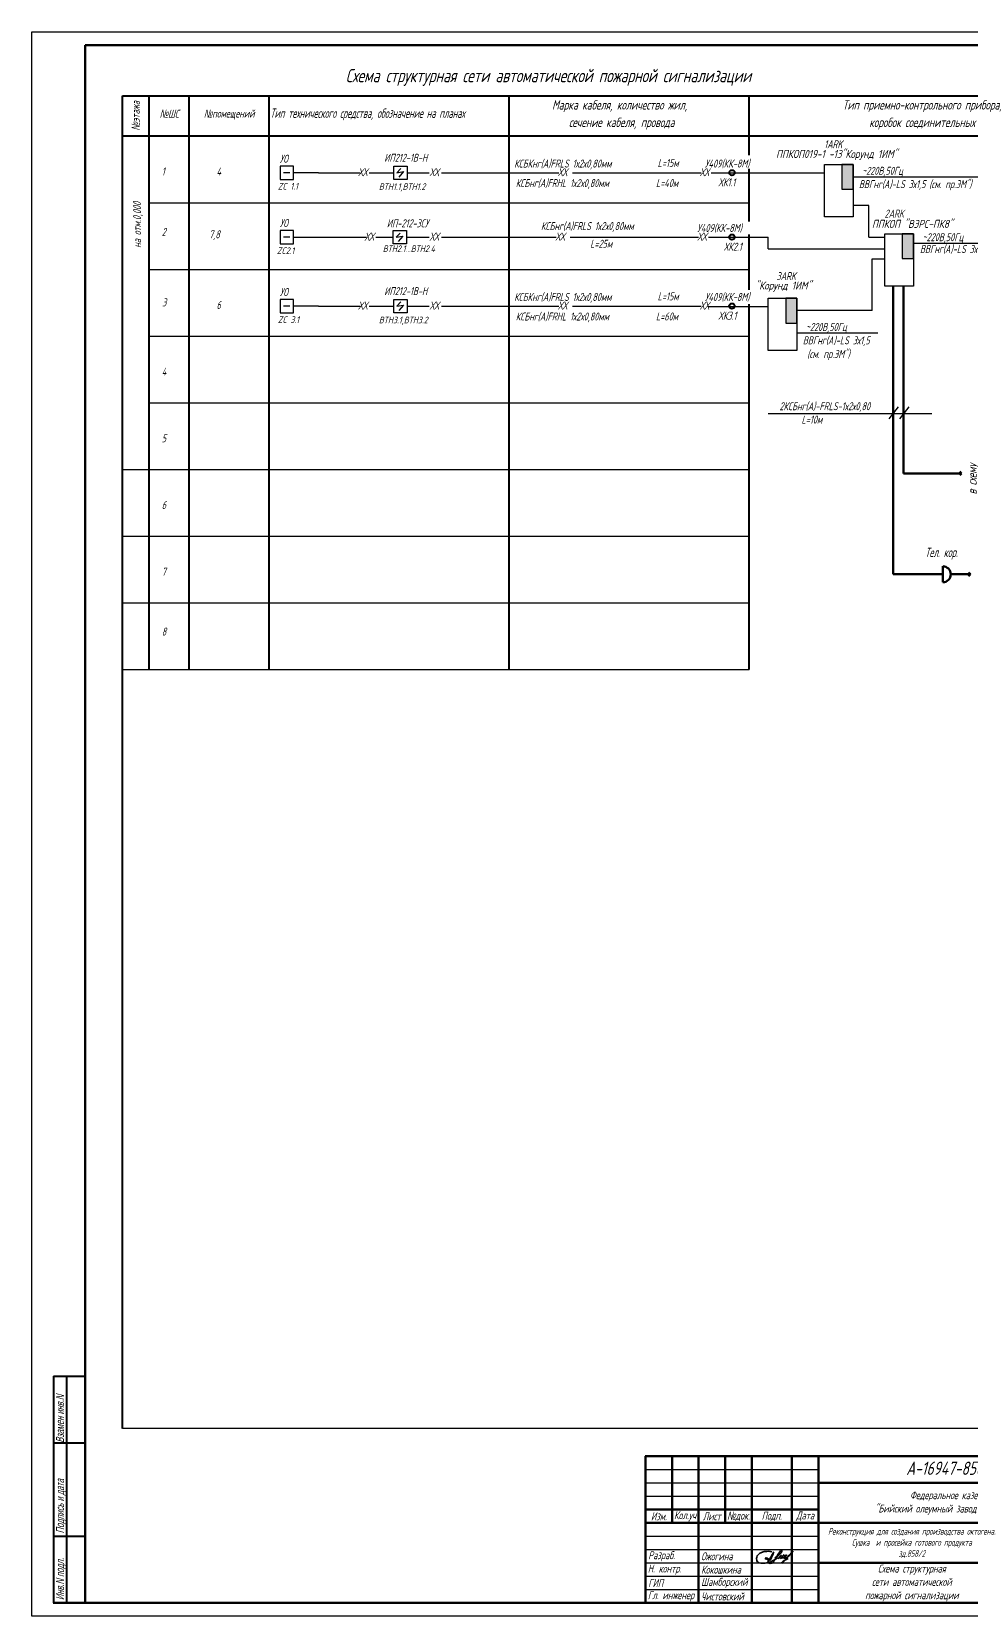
# Model space of a CAD drawing. Header units: millimetres. Extents: x 2185 to 8290, y 601 to 2456.
# Drawn here: x 7290 to 7642, y 1065 to 1659 of the extents above; entities that cross this region are included whole.
import ezdxf
from ezdxf.enums import TextEntityAlignment as Align

# ---------------------------------------------------------------- set-up
doc = ezdxf.new("R2010")
doc.units = ezdxf.units.MM
doc.linetypes.add('ACAD_ISO02W100', pattern=[15, 12, -3])
for name, color, linetype, lineweight in [('Линия связи (Вновь)', 3, 'Continuous', 60), ('стены', 7, 'Continuous', 15), ('ТаБлица', 253, 'Continuous', 40), ('Эл. аппараты (Вновь)', 93, 'Continuous', 50)]:
    doc.layers.add(name, color=color, linetype=linetype, lineweight=lineweight)
doc.layers.add('НОВЫЙ', color=7, linetype='Continuous')
doc.layers.add('текст', color=7, linetype='Continuous')
doc.styles.add('CX', font='cx.shx', dxfattribs={"width": 0.6, "oblique": 15, "height": 3})
doc.styles.add('GOST', font='gost.shx', dxfattribs={"oblique": 15})
doc.styles.add('Simplex', font='simplex.shx', dxfattribs={"width": 0.7, "oblique": 15})

# ---------------------------------------------------------------- blocks, each defined once
blk = doc.blocks.new('_Oblique')
at = {"color": 0, "linetype": 'ByBlock', "lineweight": -2}
blk.add_line((-0.5, -0.5), (0.5, 0.5), dxfattribs=at)

msp = doc.modelspace()

# ---------------------------------------------------------------- hatches: boundary and pattern name
for points in [[(7597.99, 1609.56), (7593.8, 1609.56), (7593.8, 1600.28), (7597.99, 1600.28)], [(7620.64, 1583.56), (7616.45, 1583.56), (7616.45, 1574.27), (7620.64, 1574.27)], [(7576.93, 1559.37), (7572.74, 1559.37), (7572.74, 1550.09), (7576.93, 1550.09)]]:
    msp.add_hatch(color=1).paths.add_polyline_path(points)

# ---------------------------------------------------------------- linework, layer by layer
at = {"color": 7, "lineweight": 60}
for p, q in [((7310.03, 1654.3), (7705.03, 1654.3)), ((7310.03, 1070.3), (7310.03, 1654.3)), ((7310.03, 1070.3), (7705.03, 1070.3))]:
    msp.add_line(p, q, dxfattribs=at)
at = {"color": 3, "lineweight": 30}
for p, q in [((7388.18, 1608.94), (7383.18, 1608.94)), ((7388.18, 1608.94), (7383.18, 1608.94)), ((7383.18, 1608.94), (7383.18, 1603.94)), ((7383.18, 1608.94), (7383.18, 1603.94)), ((7383.18, 1603.94), (7388.18, 1603.94)), ((7383.18, 1603.94), (7388.18, 1603.94)), ((7388.18, 1603.94), (7388.18, 1608.94)), ((7388.18, 1603.94), (7388.18, 1608.94)), ((7388.18, 1584.79), (7383.18, 1584.79)), ((7388.18, 1584.79), (7383.18, 1584.79)), ((7383.18, 1584.79), (7383.18, 1579.79)), ((7383.18, 1584.79), (7383.18, 1579.79)), ((7388.18, 1579.79), (7388.18, 1584.79)), ((7388.18, 1579.79), (7388.18, 1584.79)), ((7383.18, 1579.79), (7388.18, 1579.79)), ((7383.18, 1579.79), (7388.18, 1579.79)), ((7388.18, 1558.94), (7383.18, 1558.94)), ((7388.18, 1558.94), (7383.18, 1558.94)), ((7383.18, 1558.94), (7383.18, 1553.94)), ((7383.18, 1558.94), (7383.18, 1553.94)), ((7388.18, 1553.94), (7388.18, 1558.94)), ((7388.18, 1553.94), (7388.18, 1558.94)), ((7383.18, 1553.94), (7388.18, 1553.94)), ((7383.18, 1553.94), (7388.18, 1553.94))]:
    msp.add_line(p, q, dxfattribs=at)
at = {"lineweight": 30}
for p, q in [((7397.63, 1606.44), (7388.18, 1606.44)), ((7397.63, 1606.44), (7413.2, 1606.44)), ((7416.58, 1606.44), (7425.78, 1606.44)), ((7430.78, 1606.44), (7439.02, 1606.44)), ((7443.7, 1606.44), (7452.1, 1606.44)), ((7452.1, 1606.44), (7482.92, 1606.44)), ((7482.92, 1606.44), (7487.68, 1606.44)), ((7492.87, 1606.44), (7520.65, 1606.44)), ((7520.65, 1606.44), (7527.93, 1606.44)), ((7527.93, 1606.44), (7541.04, 1606.44)), ((7544.8, 1606.44), (7587.24, 1606.44)), ((7597.99, 1604.92), (7658.77, 1604.92)), ((7603.96, 1594.1), (7597.99, 1594.1)), ((7603.96, 1582.29), (7603.96, 1594.1)), ((7388.18, 1582.29), (7402.96, 1582.29)), ((7402.96, 1582.29), (7415.63, 1582.29)), ((7402.96, 1582.29), (7415.63, 1582.29)), ((7419.01, 1582.29), (7425.56, 1582.29)), ((7430.56, 1582.29), (7439.02, 1582.29)), ((7443.7, 1582.29), (7481.98, 1582.29)), ((7481.98, 1582.29), (7486.74, 1582.29)), ((7491.93, 1582.29), (7519.71, 1582.29)), ((7519.71, 1582.29), (7527, 1582.29)), ((7527, 1582.29), (7540.11, 1582.29)), ((7543.86, 1582.29), (7566.18, 1582.29)), ((7566.18, 1577.9), (7566.18, 1582.29)), ((7603.96, 1582.29), (7609.89, 1582.29)), ((7566.18, 1577.9), (7609.89, 1577.9)), ((7605.12, 1554.73), (7605.12, 1574.11)), ((7605.12, 1574.11), (7609.89, 1574.11)), ((7620.64, 1580.04), (7678.05, 1580.04)), ((7397.63, 1556.44), (7388.18, 1556.44)), ((7397.63, 1556.44), (7413.2, 1556.44)), ((7416.58, 1556.44), (7425.78, 1556.44)), ((7430.78, 1556.44), (7439.02, 1556.44)), ((7443.7, 1556.44), (7452.1, 1556.44)), ((7452.1, 1556.44), (7482.92, 1556.44)), ((7482.92, 1556.44), (7487.68, 1556.44)), ((7492.87, 1556.44), (7520.65, 1556.44)), ((7520.65, 1556.44), (7527.93, 1556.44)), ((7527.93, 1556.44), (7541.04, 1556.44)), ((7543.86, 1556.25), (7566.18, 1556.25)), ((7605.12, 1554.73), (7576.93, 1554.73)), ((7576.93, 1546.37), (7607.32, 1546.37))]:
    msp.add_line(p, q, dxfattribs=at)
at = {"color": 2, "lineweight": 30}
for p, q in [((7425.78, 1608.94), (7430.78, 1608.94)), ((7425.78, 1603.94), (7425.78, 1608.94)), ((7430.78, 1603.94), (7425.78, 1603.94)), ((7428.4, 1607.99), (7426.97, 1606.41)), ((7426.97, 1606.41), (7429.43, 1606.84)), ((7429.43, 1606.84), (7427.73, 1604.75)), ((7430.78, 1608.94), (7430.78, 1603.94)), ((7425.56, 1584.79), (7430.56, 1584.79)), ((7425.56, 1579.79), (7425.56, 1584.79)), ((7428.17, 1583.84), (7426.75, 1582.26)), ((7426.75, 1582.26), (7429.2, 1582.7)), ((7429.2, 1582.7), (7427.5, 1580.6)), ((7430.56, 1584.79), (7430.56, 1579.79)), ((7430.56, 1579.79), (7425.56, 1579.79)), ((7425.78, 1558.94), (7430.78, 1558.94)), ((7425.78, 1553.94), (7425.78, 1558.94)), ((7428.4, 1557.99), (7426.97, 1556.41)), ((7426.97, 1556.41), (7429.43, 1556.84)), ((7429.43, 1556.84), (7427.73, 1554.75)), ((7430.78, 1558.94), (7430.78, 1553.94)), ((7430.78, 1553.94), (7425.78, 1553.94))]:
    msp.add_line(p, q, dxfattribs=at)
at = {"color": 1, "lineweight": 30}
for p, q in [((7587.24, 1609.56), (7597.99, 1609.56)), ((7587.24, 1589.96), (7587.24, 1609.56)), ((7597.99, 1609.56), (7597.99, 1589.96)), ((7597.99, 1589.96), (7587.24, 1589.96)), ((7609.89, 1583.56), (7620.64, 1583.56)), ((7609.89, 1563.96), (7609.89, 1583.56)), ((7620.64, 1583.56), (7620.64, 1563.96)), ((7620.64, 1563.96), (7609.89, 1563.96)), ((7566.18, 1559.37), (7576.93, 1559.37)), ((7566.18, 1539.77), (7566.18, 1559.37)), ((7576.93, 1559.37), (7576.93, 1539.77)), ((7576.93, 1539.77), (7566.18, 1539.77))]:
    msp.add_line(p, q, dxfattribs=at)
at = {"color": 1}
for p, q in [((7593.8, 1609.56), (7593.8, 1600.28)), ((7597.99, 1609.56), (7593.8, 1609.56)), ((7597.99, 1600.28), (7597.99, 1609.56)), ((7593.8, 1600.28), (7597.99, 1600.28)), ((7616.45, 1583.56), (7616.45, 1574.27)), ((7620.64, 1583.56), (7616.45, 1583.56)), ((7620.64, 1574.27), (7620.64, 1583.56)), ((7616.45, 1574.27), (7620.64, 1574.27)), ((7572.74, 1559.37), (7572.74, 1550.09)), ((7576.93, 1559.37), (7572.74, 1559.37)), ((7576.93, 1550.09), (7576.93, 1559.37)), ((7572.74, 1550.09), (7576.93, 1550.09))]:
    msp.add_line(p, q, dxfattribs=at)
at = {"color": 3, "lineweight": -3}
for p, q in [((7334.07, 1595.21), (7379.07, 1595.21)), ((7379.07, 1595.21), (7559.07, 1595.21)), ((7334.07, 1570.21), (7559.07, 1570.21)), ((7334.07, 1570.21), (7559.07, 1570.21)), ((7334.07, 1570.21), (7559.07, 1570.21)), ((7334.07, 1545.21), (7559.07, 1545.21)), ((7334.07, 1520.21), (7559.07, 1520.21)), ((7324.07, 1495.21), (7559.07, 1495.21)), ((7324.07, 1495.21), (7559.07, 1495.21)), ((7324.07, 1470.21), (7559.07, 1470.21)), ((7334.07, 1470.21), (7349.07, 1470.21)), ((7324.07, 1445.21), (7559.07, 1445.21)), ((7324.07, 1420.21), (7349.07, 1420.21)), ((7324.07, 1420.21), (7349.07, 1420.21)), ((7334.07, 1420.21), (7349.07, 1420.21)), ((7349.07, 1420.21), (7559.07, 1420.21))]:
    msp.add_line(p, q, dxfattribs=at)
at = {"linetype": 'ACAD_ISO02W100', "lineweight": -3, "ltscale": 0.5}
msp.add_line((7558.91, 1595.21), (7558.91, 1595.21), dxfattribs=at)
at = {"color": 7, "lineweight": 40}
for p, q in [((7298.15, 1155.38), (7298.15, 1070.3)), ((7298.15, 1155.38), (7310.15, 1155.38)), ((7303.15, 1070.3), (7303.15, 1155.38)), ((7298.15, 1130.38), (7310.15, 1130.38)), ((7298.15, 1095.38), (7310.15, 1095.38))]:
    msp.add_line(p, q, dxfattribs=at)
at = {"color": 7, "lineweight": 30}
msp.add_line((7310.03, 1070.3), (7310.03, 1155.3), dxfattribs=at)
for p, q in [((7689.07, 1135.65), (7324.07, 1135.65)), ((7520.03, 1120.3), (7584.96, 1120.3)), ((7520.03, 1095.3), (7584.96, 1095.3)), ((7520.03, 1090.3), (7584.96, 1090.3)), ((7520.03, 1080.3), (7585.15, 1080.3)), ((7520.03, 1075.3), (7585.15, 1075.3)), ((7520.19, 1070.3), (7520.19, 1075.3)), ((7520.19, 1070.3), (7520.19, 1075.3)), ((7705.03, 1070.3), (7520.03, 1070.3)), ((7540.03, 1070.3), (7560.03, 1070.3)), ((7575.03, 1070.3), (7585.03, 1070.3)), ((7575.03, 1070.3), (7585.03, 1070.3))]:
    msp.add_line(p, q)
at = {"lineweight": 60}
for p, q in [((7310.03, 1070.3), (7310.03, 1125.3)), ((7520.03, 1125.3), (7705.03, 1125.3)), ((7520.19, 1070.3), (7520.19, 1125.3)), ((7530.19, 1125.3), (7530.19, 1100.3)), ((7540.03, 1125.3), (7540.03, 1070.3)), ((7550.03, 1100.3), (7550.03, 1125.3)), ((7560.03, 1070.3), (7560.03, 1125.3)), ((7575.03, 1125.3), (7575.03, 1070.3)), ((7585.03, 1125.3), (7585.03, 1109.73)), ((7585.03, 1115.3), (7705.19, 1115.41)), ((7520.03, 1105.3), (7584.96, 1105.3)), ((7585.03, 1109.73), (7585.03, 1070.3)), ((7520.03, 1100.3), (7705.19, 1100.3)), ((7585.03, 1085.3), (7705.19, 1085.3)), ((7310.03, 1070.3), (7298.03, 1070.3))]:
    msp.add_line(p, q, dxfattribs=at)
at = {"lineweight": -3}
for p, q in [((7520.03, 1115.3), (7585.52, 1115.3)), ((7520.03, 1110.3), (7585.03, 1110.3)), ((7520.47, 1085.3), (7585.34, 1085.3))]:
    msp.add_line(p, q, dxfattribs=at)
at = {"color": 255, "lineweight": 35}
for p, q in [((7561.89, 1087.36), (7561.82, 1087.14)), ((7561.82, 1087.14), (7561.94, 1086.08)), ((7562.11, 1088.04), (7561.89, 1087.36)), ((7563.07, 1088.96), (7562.11, 1088.01)), ((7563.43, 1089.15), (7563.07, 1088.96)), ((7564.31, 1089.53), (7563.43, 1089.15)), ((7564.71, 1089.59), (7564.31, 1089.53)), ((7564.71, 1089.59), (7565.34, 1089.63)), ((7565.12, 1087.1), (7565.11, 1087.05)), ((7565.11, 1087.05), (7565.18, 1086.89)), ((7565.18, 1087.15), (7565.12, 1087.1)), ((7565.27, 1087.17), (7565.18, 1087.15)), ((7565.38, 1087.18), (7565.27, 1087.17)), ((7565.66, 1089.65), (7565.34, 1089.63)), ((7565.44, 1087.17), (7565.38, 1087.18)), ((7565.52, 1087.15), (7565.44, 1087.17)), ((7565.68, 1087.11), (7565.52, 1087.15)), ((7566.31, 1089.68), (7565.66, 1089.65)), ((7565.84, 1087.07), (7565.68, 1087.11)), ((7566.25, 1086.71), (7565.84, 1087.07)), ((7568.3, 1089.5), (7566.18, 1085.78)), ((7566.75, 1089.62), (7566.31, 1089.68)), ((7567.01, 1089.59), (7566.75, 1089.62)), ((7567.97, 1088.44), (7566.95, 1086.22)), ((7567.58, 1089.51), (7567.01, 1089.59)), ((7567.17, 1085.74), (7569.8, 1087.21)), ((7568.19, 1088.89), (7567.97, 1088.44)), ((7568.71, 1087.21), (7569.35, 1087.64)), ((7569.1, 1087.25), (7568.81, 1086.73)), ((7569.49, 1087.85), (7569.1, 1087.25)), ((7569.25, 1086.91), (7569.8, 1087.21)), ((7569.29, 1087.61), (7570.23, 1088.19)), ((7569.84, 1088.52), (7569.49, 1087.85)), ((7569.81, 1087), (7569.99, 1087.13)), ((7570.2, 1089.03), (7569.84, 1088.52)), ((7569.99, 1087.13), (7570.15, 1087.25)), ((7570.15, 1087.25), (7570.45, 1087.46)), ((7570.53, 1089.43), (7570.2, 1089.03)), ((7570.23, 1088.19), (7570.57, 1088.54)), ((7570.45, 1087.46), (7570.71, 1087.61)), ((7570.83, 1089.88), (7570.53, 1089.43)), ((7570.55, 1087.42), (7570.53, 1087.23)), ((7570.53, 1087.23), (7570.56, 1087.1)), ((7570.65, 1087.66), (7570.55, 1087.42)), ((7570.56, 1087.1), (7570.6, 1087.04)), ((7570.57, 1088.54), (7570.82, 1088.81)), ((7570.6, 1087.04), (7570.84, 1087)), ((7570.7, 1087.8), (7570.65, 1087.66)), ((7570.84, 1087.99), (7570.7, 1087.8)), ((7570.71, 1087.61), (7571, 1087.91)), ((7570.82, 1088.81), (7571.02, 1089.08)), ((7571.27, 1090.22), (7570.83, 1089.88)), ((7570.88, 1088.05), (7570.84, 1087.99)), ((7570.84, 1087), (7570.9, 1087.06)), ((7570.96, 1087.86), (7570.86, 1087.76)), ((7571.18, 1088.19), (7570.88, 1088.05)), ((7570.9, 1087.06), (7571.12, 1087.18)), ((7571.17, 1088.18), (7570.96, 1087.86)), ((7571, 1087.91), (7571.08, 1088.07)), ((7571.02, 1089.08), (7571.33, 1089.61)), ((7571.12, 1087.18), (7571.31, 1087.32)), ((7571.35, 1089.95), (7571.27, 1090.22)), ((7571.3, 1087.33), (7571.29, 1087.07)), ((7571.29, 1087.07), (7571.97, 1087.22)), ((7571.38, 1087.54), (7571.3, 1087.33)), ((7571.31, 1087.32), (7571.59, 1087.55)), ((7571.33, 1089.61), (7571.35, 1089.8)), ((7571.34, 1089.79), (7571.35, 1089.95)), ((7571.53, 1087.76), (7571.38, 1087.54)), ((7571.39, 1090.15), (7571.39, 1090.15)), ((7571.68, 1087.94), (7571.53, 1087.76)), ((7571.58, 1087.58), (7571.79, 1087.79)), ((7571.82, 1088.14), (7571.68, 1087.94)), ((7571.79, 1087.79), (7572.02, 1088.06)), ((7571.93, 1088.26), (7571.82, 1088.14)), ((7571.87, 1087.19), (7572.22, 1087.32)), ((7572.2, 1088.35), (7571.93, 1088.26)), ((7572.02, 1088.06), (7572.13, 1088.19)), ((7572.13, 1088.17), (7572.2, 1088.35)), ((7572.21, 1087.32), (7572.2, 1087.06)), ((7572.2, 1087.06), (7572.55, 1087.15)), ((7572.29, 1087.53), (7572.21, 1087.32)), ((7572.22, 1087.32), (7572.51, 1087.54)), ((7572.44, 1087.76), (7572.29, 1087.53)), ((7572.59, 1087.94), (7572.44, 1087.76)), ((7572.49, 1087.57), (7572.7, 1087.78)), ((7572.51, 1087.12), (7572.8, 1087.16)), ((7572.73, 1088.13), (7572.59, 1087.94)), ((7572.7, 1087.78), (7572.93, 1088.05)), ((7572.84, 1088.25), (7572.73, 1088.13)), ((7572.8, 1087.16), (7573.11, 1087.35)), ((7573.11, 1088.34), (7572.84, 1088.25)), ((7572.93, 1088.05), (7573.04, 1088.19)), ((7573.04, 1088.17), (7573.11, 1088.34)), ((7573.3, 1087.32), (7573.08, 1086.96)), ((7574, 1088.25), (7573.3, 1087.32)), ((7573.4, 1087.74), (7574.06, 1088)), ((7575.05, 1089.33), (7574, 1088.25)), ((7574.06, 1088), (7575.1, 1089.03)), ((7575.04, 1089.31), (7575.18, 1089.47)), ((7575.16, 1089.15), (7575.09, 1089.01)), ((7575.2, 1089.2), (7575.16, 1089.15)), ((7575.18, 1089.47), (7575.29, 1089.58)), ((7575.22, 1089.25), (7575.2, 1089.2)), ((7575.29, 1089.34), (7575.22, 1089.25)), ((7575.29, 1089.58), (7575.4, 1089.67)), ((7575.32, 1089.39), (7575.29, 1089.34)), ((7575.39, 1089.52), (7575.32, 1089.39)), ((7575.42, 1089.59), (7575.39, 1089.52)), ((7575.4, 1089.67), (7575.43, 1089.7)), ((7575.43, 1089.62), (7575.42, 1089.59)), ((7575.43, 1089.7), (7575.43, 1089.62)), ((7561.94, 1086.08), (7562.14, 1085.7)), ((7562.14, 1085.7), (7562.69, 1085.34)), ((7562.69, 1085.34), (7563.4, 1085.25)), ((7563.4, 1085.25), (7564.29, 1085.22)), ((7564.29, 1085.22), (7565.01, 1085.28)), ((7565.01, 1085.28), (7565.64, 1085.4)), ((7565.17, 1086.91), (7565.32, 1086.78)), ((7565.3, 1086.79), (7565.87, 1086.55)), ((7565.64, 1085.4), (7566.19, 1085.56)), ((7565.87, 1086.55), (7566.11, 1086.56)), ((7566.11, 1086.56), (7566.5, 1086.6)), ((7566.18, 1085.78), (7566.29, 1086.61)), ((7566.19, 1085.56), (7566.6, 1085.7)), ((7566.26, 1086.66), (7566.23, 1086.74)), ((7566.26, 1086.63), (7566.26, 1086.66)), ((7566.28, 1086.57), (7566.26, 1086.63)), ((7566.27, 1086.51), (7566.28, 1086.57)), ((7566.53, 1085.25), (7566.79, 1085.54)), ((7566.95, 1085.05), (7566.54, 1085.28)), ((7566.79, 1085.54), (7567.17, 1085.74)), ((7567.73, 1085.26), (7566.95, 1085.05)), ((7567.12, 1086.61), (7567.14, 1086.61)), ((7568.12, 1085.72), (7567.73, 1085.26)), ((7568.48, 1086.25), (7568.12, 1085.72)), ((7568.81, 1086.73), (7568.48, 1086.25)), ((7571.19, 1085.24), (7571.33, 1085.5)), ((7571.2, 1085.05), (7571.19, 1085.24)), ((7572.7, 1086.53), (7571.26, 1085.05)), ((7571.33, 1085.5), (7571.58, 1085.73)), ((7571.58, 1085.73), (7571.79, 1085.95)), ((7571.79, 1085.95), (7572.21, 1086.19)), ((7572.21, 1086.19), (7572.44, 1086.38)), ((7572.44, 1086.38), (7573.02, 1086.63)), ((7573.08, 1086.96), (7572.7, 1086.53)), ((7573.02, 1086.63), (7573.18, 1086.75)), ((7573.18, 1086.75), (7573.62, 1086.93))]:
    msp.add_line(p, q, dxfattribs=at)
at = {"color": 5, "lineweight": -3}
msp.add_lwpolyline([(7710.03, 1659.3), (7710.03, 1065.3), (7290.03, 1065.3), (7290.03, 1659.3), (7710.03, 1659.3)], dxfattribs=at)
at = {"linetype": 'ByBlock'}
msp.add_lwpolyline([(7566.17, 1516.15), (7627.53, 1516.15)], dxfattribs=at)
msp.add_lwpolyline([(7566.17, 1516.15), (7627.53, 1516.15)], dxfattribs=at)
at = {"color": 1, "lineweight": 40}
for centre in [(7552.59, 1606.44), (7552.59, 1582.29), (7552.59, 1556.44)]:
    msp.add_circle(centre, 1.01, dxfattribs=at)
at = {"layer": 'Линия связи (Вновь)', "color": 6}
for p, q in [((7612.99, 1563.96), (7612.99, 1455.9)), ((7616.94, 1563.96), (7616.94, 1493.74)), ((7616.94, 1493.74), (7638.63, 1493.74)), ((7638.7, 1493.75), (7637.99, 1494.45)), ((7638.7, 1493.75), (7637.99, 1493.04)), ((7612.99, 1455.9), (7631.62, 1455.9)), ((7634.66, 1455.9), (7642.03, 1455.9)), ((7642.03, 1455.9), (7641.32, 1456.61)), ((7642.03, 1455.9), (7641.32, 1455.19))]:
    msp.add_line(p, q, dxfattribs=at)
at = {"layer": 'стены', "color": 3, "lineweight": 30}
for p, q in [((7386.8, 1606.44), (7384.46, 1606.44)), ((7386.8, 1606.44), (7384.46, 1606.44)), ((7386.8, 1582.29), (7384.46, 1582.29)), ((7386.8, 1582.29), (7384.46, 1582.29)), ((7386.8, 1556.44), (7384.46, 1556.44)), ((7386.8, 1556.44), (7384.46, 1556.44))]:
    msp.add_line(p, q, dxfattribs=at)
at = {"layer": 'ТаБлица'}
for p, q in [((7324.07, 1420.21), (7324.07, 1635.21)), ((7324.07, 1635.21), (7689.07, 1635.21)), ((7324.07, 1135.65), (7324.07, 1635.21)), ((7334.07, 1420.21), (7334.07, 1635.21)), ((7349.07, 1420.21), (7349.07, 1635.21)), ((7379.07, 1420.21), (7379.07, 1635.21)), ((7469.07, 1420.21), (7469.07, 1635.21)), ((7559.07, 1613), (7559.07, 1635.21)), ((7324.07, 1620.21), (7689.07, 1620.21)), ((7559.07, 1588.11), (7559.07, 1607.9)), ((7559.07, 1562.58), (7559.07, 1583.28)), ((7559.07, 1420.21), (7559.07, 1557.22))]:
    msp.add_line(p, q, dxfattribs=at)
at = {"layer": 'Эл. аппараты (Вновь)'}
msp.add_line((7631.66, 1458.9), (7631.66, 1452.9), dxfattribs=at)
msp.add_arc((7631.66, 1455.9), 3, 270, 90, dxfattribs=at)

# ---------------------------------------------------------------- block references
at = {"xscale": 4, "yscale": 4, "zscale": 4, "rotation": 186.9263182656345}
for p in [(7613.22, 1516.44), (7617.17, 1516.44), (7617.17, 1516.44)]:
    msp.add_blockref('_Oblique', p, dxfattribs=at)

# ---------------------------------------------------------------- texts
at = {"lineweight": 25, "style": 'Simplex', "oblique": 15, "width": 0.7}
msp.add_text('Схема структурная сети автоматической пожарной сигнализации', height=5, dxfattribs=at).set_placement((7407.77, 1640.36))
at = {"lineweight": 20, "style": 'Simplex', "oblique": 15}
for s, width, p in [('Марка кабеля, количество жил,', 0.7, (7485.14, 1630.11)), ('Тип приемно-контрольного прибора,', 0.7, (7594.09, 1630.11)), ('Тип технического средства, обозначение на планах', 0.6, (7379.46, 1627)), ('сечение кабеля, провода', 0.7, (7491.47, 1623.57)), ('коробок соединительных', 0.7, (7604.06, 1623.57))]:
    msp.add_text(s, height=3.5, dxfattribs=dict(at, width=width)).set_placement(p)
at = {"color": 5, "style": 'Simplex', "oblique": 15, "width": 0.7}
for s, p in [('УО', (7383, 1610.2)), ('КСБКнг(А)FRLS 1х2х0,80мм', (7470.93, 1608.37)), ('L=15м', (7524.73, 1608.6)), ('КСБнг(А)FRHL 1х2х0,80мм', (7471.52, 1601.04)), ('L=40м', (7524.09, 1601.06)), ('УО', (7383, 1586.06)), ('КСБнг(А)FRLS 1х2х0,80мм', (7480.97, 1584.94)), ('L=25м', (7499.42, 1578.3)), ('УО', (7383, 1560.2)), ('КСБКнг(А)FRLS 1х2х0,80мм', (7470.93, 1558.37)), ('L=15м', (7524.73, 1558.6)), ('КСБнг(А)FRHL 1х2х0,80мм', (7471.52, 1551.04)), ('L=60м', (7524.09, 1551.06)), ('L=10м', (7578.67, 1512.39))]:
    msp.add_text(s, height=3, dxfattribs=at).set_placement(p)
at = {"color": 2, "style": 'Simplex', "oblique": 15, "width": 0.7}
for s, p in [('ИП212-1В-Н', (7422.2, 1610.54)), ('ИП-212-3СУ', (7423.18, 1585.98)), ('ИП212-1В-Н', (7422.2, 1560.54))]:
    msp.add_text(s, height=3, dxfattribs=at).set_placement(p)
at = {"style": 'Simplex', "oblique": 15, "width": 0.7}
for s, p in [('1', (7338.79, 1605.4)), ('ХК1.1', (7547.5, 1601.35)), ('2', (7338.79, 1582.73)), ('ХК2.1', (7549.53, 1577.21)), ('3', (7338.94, 1556.35)), ('ХК3.1', (7547.5, 1551.35)), ('4', (7338.79, 1530.4)), ('5', (7338.79, 1505.4)), ('6', (7338.79, 1480.4)), ('7', (7338.79, 1455.4)), ('8', (7338.79, 1432.93))]:
    msp.add_text(s, height=3, dxfattribs=at).set_placement(p)
at = {"color": 0, "style": 'Simplex', "oblique": 15, "width": 0.7}
msp.add_text('на отм.0,000', height=3, rotation=90, dxfattribs=at).set_placement((7331.06, 1578.26))
at = {"color": 7, "style": 'CX', "oblique": 15, "width": 0.7}
for s, p in [('Взамен инв.N', (7302.15, 1130.38)), ('Подпись и дата', (7302.15, 1096.38)), ('Инв.N подл.', (7302.15, 1071.38))]:
    msp.add_text(s, height=3, rotation=90, dxfattribs=at).set_placement(p)
at = {"layer": 'НОВЫЙ', "style": 'Simplex', "oblique": 15, "width": 0.7}
for s, p in [('4', (7359.33, 1605.39)), ('7,8', (7356.56, 1581.84)), ('6', (7359.33, 1555.39))]:
    msp.add_text(s, height=3, dxfattribs=at).set_placement(p)
at = {"layer": 'текст', "color": 5, "style": 'Simplex', "oblique": 15, "width": 0.7}
for s, p in [('1ARK', (7587.17, 1615.61)), ('2ARK', (7609.82, 1589.61)), ('3ARK', (7569.28, 1566.18))]:
    msp.add_text(s, height=3, dxfattribs=at).set_placement(p)
at = {"layer": 'текст', "color": 0, "lineweight": -3, "style": 'Simplex', "oblique": 15, "width": 0.7}
for p in [(7542.44, 1608.38), (7539.57, 1584.23), (7542.44, 1558.38)]:
    msp.add_text('У409(КК-8М)', height=3, dxfattribs=at).set_placement(p)
at = {"layer": 'текст', "color": 0, "lineweight": 30, "style": 'Simplex', "oblique": 15, "width": 0.7}
for p in [(7412.45, 1605.14), (7439.24, 1605.14), (7487.35, 1605.14), (7540.57, 1605.14), (7414.88, 1580.99), (7439.24, 1580.99), (7486.42, 1580.99), (7539.63, 1580.99), (7412.45, 1555.14), (7439.24, 1555.14), (7487.35, 1555.14), (7540.57, 1555.14)]:
    msp.add_text('ХХ', height=3, dxfattribs=at).set_placement(p)
at = {"layer": 'текст', "color": 0, "style": 'Simplex', "oblique": 15}
for s, width, p in [('ВВГнг(А)-LS 3х1,5 (см. пр.ЭМ") ', 0.7, (7600.2, 1600.66)), ('~220В,50Гц', 0.7, (7601.37, 1605.65)), ('~220В,50Гц', 0.7, (7624.02, 1580.77)), ('ВВГнг(А)-LS 3х1,5 (см. пр.ЭМ") ', 0.7, (7623.07, 1576.34)), ('ВВГнг(А)-LS 3х1,5', 0.6, (7579.14, 1542.11)), ('~220В,50Гц', 0.7, (7580.31, 1547.11)), (' (см. пр.ЭМ") ', 0.6, (7579.38, 1536.99))]:
    msp.add_text(s, height=3, dxfattribs=dict(at, width=width)).set_placement(p)
at = {"layer": 'текст', "color": 3, "lineweight": -3, "style": 'Simplex', "oblique": 15, "width": 0.7}
for s, p in [('ZC 1.1', (7382.34, 1600.12)), ('ZC2.1', (7381.96, 1575.96)), ('ZC 3.1', (7382.34, 1550.12))]:
    msp.add_text(s, height=2.5, dxfattribs=at).set_placement(p)
at = {"layer": 'текст', "lineweight": -3, "style": 'Simplex', "oblique": 15, "width": 0.7}
for s, p in [('ВТН1.1,ВТН1.2', (7420.19, 1599.97)), ('ВТН2.1...ВТН2.4', (7421.65, 1576.69)), ('ВТН3.1,ВТН3.2', (7420.19, 1549.97))]:
    msp.add_text(s, height=2.5, dxfattribs=at).set_placement(p)
at = {"layer": 'текст', "oblique": 15, "width": 0.7}
for s, height, style, p in [('2КСБнг(А)-FRLS-1х2х0,80', 3, 'Simplex', (7587.4, 1517.41)), ('Тел. кор.', 3.5, 'GOST', (7631.12, 1462.39))]:
    msp.add_text(s, height=height, dxfattribs=dict(at, style=style)).set_placement(p, align=Align.CENTER)
at = {"layer": 'текст', "lineweight": 20, "insert": (7329.03, 1627.74), "char_height": 3, "width": 15.0742, "attachment_point": 5, "rotation": 90, "style": 'Simplex'}
msp.add_mtext('{\\fArial|b0|i0|c204|p34;№}этажа', dxfattribs=at)
at = {"layer": 'текст', "lineweight": 20, "style": 'Simplex'}
for s, insert, char_height, width, attachment_point in [('{\\fArial|b0|i0|c204|p34;№}ШС', (7341.61, 1628.55), 3, 15.0742, 5), ('{\\fArial|b0|i0|c204|p34;№}помещений', (7364.07, 1628.2), 3, 30, 5), ('Федеральное казенное предприятие\\P"Бийский олеумный завод" г. Бийск Алтайского края', (7645.03, 1107.8), 3, 120, 5), ('Изм.', (7525.19, 1102.8), 3, 10, 5), ('Кол.уч', (7535.03, 1102.8), 3, 10, 5), ('Лист', (7545.03, 1102.8), 3, 10, 5), ('{\\fArial|b0|i0|c204|p34;\\W0.7;№\\Fsimplex|c204;док.}', (7555.03, 1102.8), 3, 10, 5), ('Подп.', (7567.53, 1102.8), 3, 15, 5), ('{\\W0.7;Дата}', (7580.03, 1102.8), 3, 10, 5), ('{\\W0.6;Реконструкция для создания производства октогена.\\PСушка  и просейка готового продукта\\Pзд.858/2}', (7620.03, 1092.8), 2.5, 70, 5), ('Разраб.', (7521.19, 1087.8), 3, 18, 4), ('Ожогина', (7541.03, 1087.8), 3, 18, 4), ('Н. контр.', (7521.03, 1082.8), 3, 19, 4), ('Кокошкина', (7541.03, 1082.8), 3, 18, 4), ('Схема структурная\\Pсети автоматической \\Pпожарной сигнализации', (7620.03, 1077.8), 3, 70, 5), ('ГИП', (7521.19, 1077.8), 3, 18, 4), ('{\\W0.6;Шамборский}', (7541.03, 1077.8), 3, 18, 4), ('{\\W0.6;Гл. инженер}', (7521.03, 1072.8), 3, 18, 4), ('Чистовский', (7541.03, 1072.8), 3, 18, 4)]:
    msp.add_mtext(s, dxfattribs=dict(at, insert=insert, char_height=char_height, width=width, attachment_point=attachment_point))
at = {"layer": 'текст', "color": 2, "char_height": 3, "attachment_point": 1, "style": 'Simplex'}
for s, insert in [('{\\W0.8;ППКОП019-1 -13"Корунд 1ИМ"}', (7569.12, 1614.97)), ('{\\W0.8;ППКОП "ВЭРС-ПК8"}', (7605.08, 1588.76)), ('{\\W0.8;"Корунд 1ИМ"}', (7561.37, 1565.64))]:
    msp.add_mtext(s, dxfattribs=dict(at, insert=insert))
at = {"layer": 'текст', "insert": (7640.89, 1485.82), "char_height": 3.5, "width": 36.7373, "attachment_point": 1, "rotation": 90, "style": 'Simplex'}
msp.add_mtext('в схему автоматизации А-16947-858/2-РД-АОВ', dxfattribs=at)
at = {"layer": 'текст', "lineweight": 35, "insert": (7645.03, 1120.3), "char_height": 5, "width": 120, "attachment_point": 5, "style": 'Simplex'}
msp.add_mtext('А-16947-858/2-РД-АПС', dxfattribs=at)

doc.saveas('drawing.dxf')
